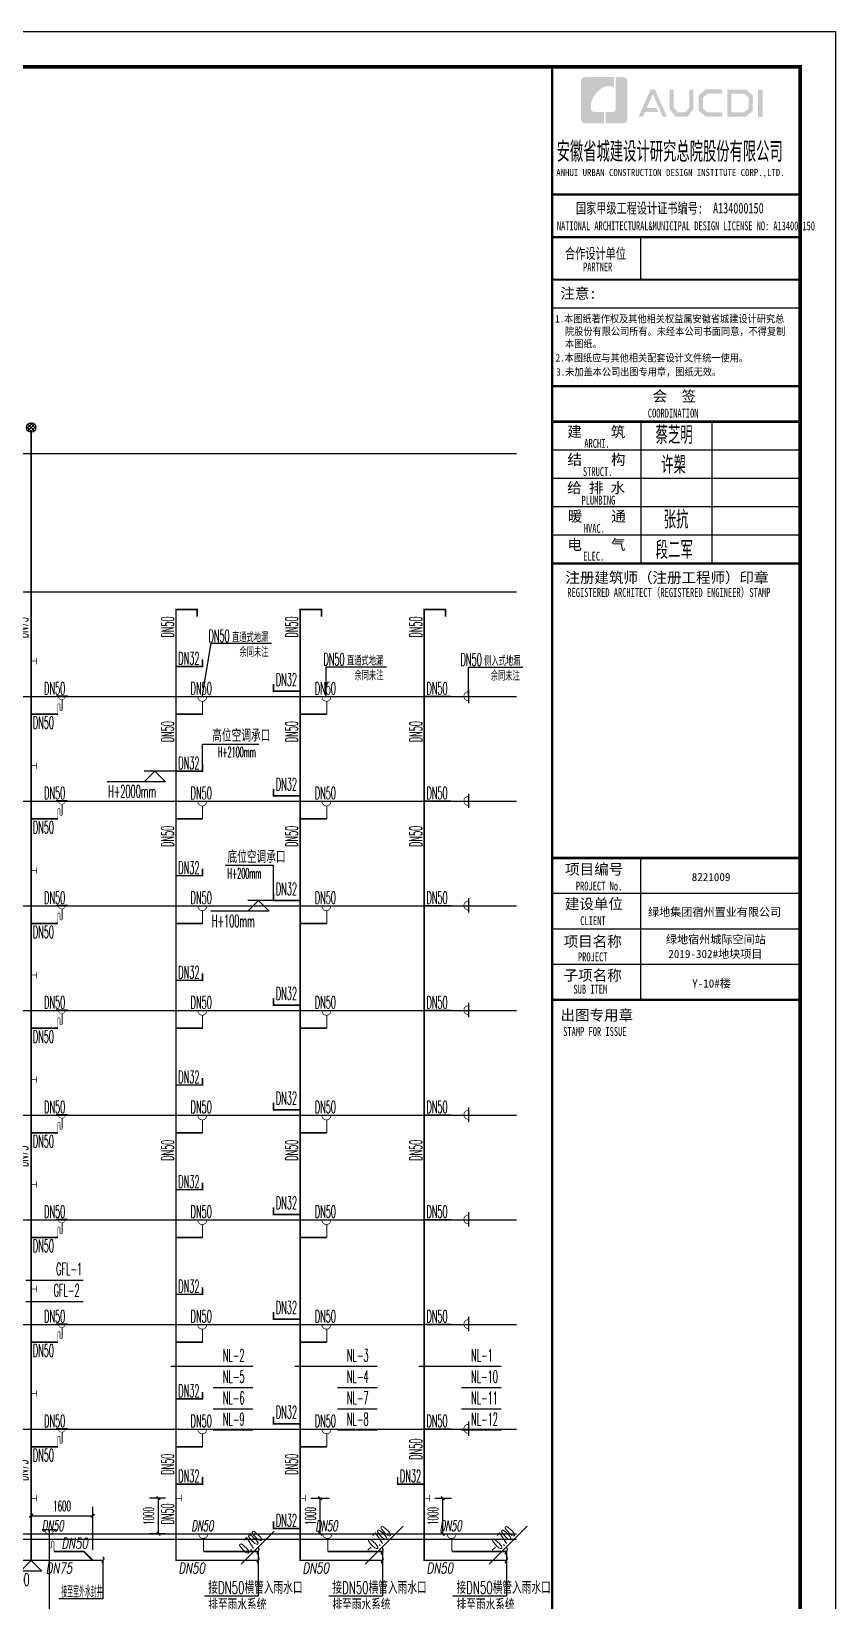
# Model space of a CAD drawing. Extents: x 27938 to 650306, y -92720 to 1524912.
# Drawn here: x 467270 to 489948, y 375252 to 419487 of the extents above; entities that cross this region are included whole.
import ezdxf
from ezdxf.enums import TextEntityAlignment as Align

# ---------------------------------------------------------------- set-up
doc = ezdxf.new("R2010")
doc.units = 0
doc.header["$LTSCALE"] = 1000
doc.header["$MEASUREMENT"] = 0
for name, color, linetype in [('-TEXT', 3, 'Continuous'), ('DIM_凝结', 3, 'Continuous'), ('DIM_消防', 3, 'Continuous'), ('DIM_管井排水', 3, 'Continuous'), ('DIM_阳台', 132, 'Continuous'), ('EQUIP_凝结', 7, 'Continuous'), ('EQUIP_污水', 7, 'Continuous'), ('EQUIP_管井排水', 7, 'Continuous'), ('PIPE-凝结', 150, 'N'), ('PIPE-管井排水', 210, 'GF'), ('TEXT_污水', 7, 'Continuous'), ('TWT', 7, 'Continuous'), ('TWT_DIM', 3, 'Continuous'), ('TWT_ELEV', 3, 'Continuous'), ('TWT_LEAD', 3, 'Continuous'), ('ZC', 6, 'Continuous'), ('图框', 140, 'Continuous'), ('图签文字', 147, 'Continuous')]:
    doc.layers.add(name, color=color, linetype=linetype)
doc.layers.add('yichutu', color=7, linetype='Continuous', true_color=0xffffff, plot=False)
doc.layers.add('图签', color=147, linetype='Continuous', lineweight=18)
doc.styles.add('_TCH_DIM', font='SIMPLEX.shx', dxfattribs={"width": 0.6, "oblique": 10, "bigfont": 'hztxt.shx'})
doc.styles.add('_TCH_DIM_T3', font='SIMPLEX.shx', dxfattribs={"width": 0.494118, "bigfont": 'GBCBIG.shx'})
doc.styles.add('_TWT_DIM_ELE', font='SIMPLEX.shx', dxfattribs={"width": 0.6, "height": 3, "bigfont": 'hztxt.shx'})
doc.styles.add('_TWT_SERIAL', font='simplex.shx', dxfattribs={"width": 0.6, "oblique": 10, "height": 3, "bigfont": 'aadri.shx'})
doc.styles.add('ASC', font='simplex.shx', dxfattribs={"width": 0.75, "bigfont": 'aadri.shx'})
doc.styles.add('DIM_FONT_T3', font='SIMPLEX', dxfattribs={"width": 0.705882, "bigfont": 'GBCBIG'})
doc.styles.add('HT', font='simhei.ttf')
doc.styles.add('HZ', font='txt', dxfattribs={"bigfont": 'hztxt'})
doc.styles.add('HZTXT2', font='simplex.shx', dxfattribs={"width": 0.8, "bigfont": 'aadri.shx'})
doc.styles.get("Standard").update_dxf_attribs({"font": 'gbenor.shx', "bigfont": 'gbcbig.shx'})
doc.styles.add('宋体', font='', dxfattribs={"height": 50})
doc.styles.add('建筑图签-1', font='simhei.ttf', dxfattribs={"width": 0.7})
doc.styles.add('建筑图签-2', font='TXT.shx', dxfattribs={"width": 0.5, "bigfont": 'HZTXT.shx'})
doc.styles.get('宋体').set_extended_font_data('SimSun')
doc.linetypes.add('GF', pattern='A,3,-0.2,["GF",Standard,S=0.25,R=0,X=-0.1,Y=-0.115],-0.35', length=3.55)
doc.linetypes.add('N', pattern='A,3,-0.2,["N",Standard,S=0.25,R=0,X=-0.1,Y=-0.115],-0.2', length=3.4)
doc.dimstyles.new('_TWT_ARCH&&100', dxfattribs={"dimtxt": 297.5, "dimasz": 100, "dimexe": 250, "dimexo": 300, "dimgap": 126.25, "dimtad": 1, "dimdec": 0, "dimzin": 0, "dimdsep": 46, "dimtxsty": '_TCH_DIM_T3', "dimblk": 'ARCHTICK', "dimcen": 0.09, "dimclrt": 7, "dimazin": 2, "dimtfac": 1, "dimtdec": 0, "dimtix": 1, "dimtmove": 2, "dimatfit": 3, "dimfxl": 1, "dimtolj": 1, "dimtzin": 0, "dimarcsym": 0})

# ---------------------------------------------------------------- blocks, each defined once
blk = doc.blocks.new('$ATTACHMENT$00000066')
blk.add_line((-212, 500), (188, 500))
at = {"const_width": 20}
blk.add_lwpolyline([(-134, 500, 1.067664), (116, 500)], format="xyb", dxfattribs=at)
at = {"const_width": 30}
blk.add_lwpolyline([(0, 367), (0, 0)], dxfattribs=at)
at = {"style": 'HZ', "width": 0.7, "flags": 1}
for tag in ['UNIT', 'WHAT', 'SPEC']:
    blk.add_attdef(tag, (0, 0), '', height=0.001, dxfattribs=at)
blk = doc.blocks.new('院标1')
h = blk.add_hatch(color=150)
h.dxf.hatch_style = 1
h.set_gradient(color1=(33, 113, 253), color2=(33, 113, 253), tint=1, name='INVCURVED')
edge = h.paths.add_edge_path()
edge.add_spline(control_points=[(116373, 648379), (116379, 648379), (116382, 648379), (116391, 648379), (116391, 648379), (116391, 648379), (116616, 648379), (116616, 648379), (116616, 648379), (116616, 648379), (116616, 648054), (116616, 648054), (116616, 648054), (116616, 648054), (116108, 648054), (116108, 648054), (116108, 648054), (116028, 648054), (115963, 648111), (115963, 648199), (115963, 648199), (115963, 648199), (115963, 649215), (115963, 649215), (115963, 649215), (115963, 649295), (116018, 649360), (116108, 649360), (116108, 649360), (116108, 649360), (116897, 649360), (116897, 649360), (116897, 649360), (116897, 649360), (116897, 649080), (116897, 649080), (116897, 649080), (116897, 649080), (116566, 649140), (116356, 648859), (116356, 648859), (116245, 648719), (116240, 648545), (116247, 648466), (116247, 648466), (116254, 648386), (116247, 648466), (116247, 648466), (116247, 648466), (116247, 648466), (116258, 648374), (116373, 648379)], knot_values=[0, 0, 0, 0, 0.071429, 0.071429, 0.071429, 0.107143, 0.142857, 0.142857, 0.142857, 0.178571, 0.214286, 0.214286, 0.214286, 0.25, 0.285714, 0.285714, 0.285714, 0.321429, 0.357143, 0.357143, 0.357143, 0.392857, 0.428571, 0.428571, 0.428571, 0.464286, 0.5, 0.5, 0.5, 0.535714, 0.571429, 0.571429, 0.571429, 0.607143, 0.642857, 0.642857, 0.642857, 0.678571, 0.714286, 0.714286, 0.714286, 0.75, 0.785714, 0.785714, 0.785714, 0.821429, 0.857143, 0.857143, 0.857143, 0.928571, 1, 1, 1, 1], degree=3, periodic=0)
h = blk.add_hatch(color=150)
h.dxf.hatch_style = 1
h.set_gradient(color1=(33, 113, 253), color2=(33, 113, 253), tint=1, name='INVCURVED')
edge = h.paths.add_edge_path()
edge.add_spline(control_points=[(117268, 649215), (117268, 649215), (117268, 648199), (117268, 648199), (117268, 648199), (117268, 648114), (117212, 648054), (117123, 648054), (117123, 648054), (117123, 648054), (116663, 648054), (116663, 648054), (116663, 648054), (116663, 648054), (116663, 648379), (116663, 648379), (116663, 648379), (116663, 648379), (116865, 648379), (116865, 648379), (116865, 648379), (116907, 648379), (116941, 648413), (116941, 648455), (116941, 648455), (116941, 648455), (116941, 649360), (116941, 649360), (116941, 649360), (116941, 649360), (117123, 649360), (117123, 649360), (117123, 649360), (117204, 649360), (117268, 649306), (117268, 649215)], knot_values=[0, 0, 0, 0, 0.1, 0.1, 0.1, 0.15, 0.2, 0.2, 0.2, 0.25, 0.3, 0.3, 0.3, 0.35, 0.4, 0.4, 0.4, 0.45, 0.5, 0.5, 0.5, 0.55, 0.6, 0.6, 0.6, 0.65, 0.7, 0.7, 0.7, 0.75, 0.8, 0.8, 0.8, 0.9, 1, 1, 1, 1], degree=3, periodic=0)
blk = doc.blocks.new('TK')
at = {"layer": '图框'}
h = blk.add_hatch(color=256, dxfattribs=at)
h.paths.add_polyline_path([(547288, 547072), (547414, 547072), (547414, 546302), (547288, 546302)])
h.paths.add_polyline_path([(546536, 546956), (546536, 546430), (546896, 546430), (547020, 546536), (547020, 546855), (546900, 546956)], flags=16)
h.paths.add_polyline_path([(546418, 547074), (546418, 546311), (546940, 546311), (547138, 546482), (547138, 546910), (546943, 547074)])
h.paths.add_polyline_path([(546275, 547077), (546275, 546962), (545868, 546962), (545735, 546851), (545735, 546531), (545868, 546429), (546277, 546429), (546277, 546307), (545813, 546307), (545611, 546481), (545611, 546910), (545809, 547077)])
h.paths.add_polyline_path([(544792, 547075), (544912, 547075), (544912, 546565), (545026, 546433), (545237, 546433), (545351, 546565), (545351, 547075), (545465, 547075), (545465, 546528), (545301, 546311), (544963, 546311), (544792, 546530)])
h.paths.add_polyline_path([(544260, 547074), (544377, 547074), (544719, 546310), (544603, 546310), (544322, 546944), (544147, 546556), (544418, 546556), (544479, 546440), (544098, 546440), (544039, 546308), (543916, 546308)])
for p, q in [((541480, 544114), (548480, 544114)), ((541480, 544114), (548480, 544114)), ((541480, 542914), (548480, 542914))]:
    blk.add_line(p, q, dxfattribs=at)
blk.add_lwpolyline([(465375, 548714), (549475, 548714), (549475, 489314), (465375, 489314)], close=True, dxfattribs=at)
blk.add_lwpolyline([(465375, 548714), (549475, 548714), (549475, 489314), (465375, 489314)], close=True, dxfattribs=at)
at = {"layer": '图框', "const_width": 100}
blk.add_lwpolyline([(548475, 490314), (548475, 547714), (467875, 547714), (467875, 490314)], close=True, dxfattribs=at)
at = {"layer": '图框'}
for points, const_width in [([(541480, 490314), (541480, 547714)], 70), ([(541480, 544114), (548480, 544114)], 60), ([(541480, 542914), (548480, 542914)], 60), ([(541480, 542914), (548480, 542914)], 60), ([(543980, 542914), (543980, 541714)], 35), ([(541480, 541714), (548480, 541714)], 60), ([(541480, 541714), (548480, 541714)], 60), ([(541480, 540913), (548480, 540913)], 35), ([(541488, 538714), (548488, 538714)], 60), ([(541488, 537714), (548488, 537714)], 70), ([(541488, 537714), (548488, 537714)], 70), ([(543988, 537714), (543988, 533714)], 35), ([(545988, 537714), (545988, 533714)], 35), ([(541488, 536914), (548488, 536914)], 35), ([(541488, 536114), (548488, 536114)], 35), ([(541488, 535314), (548488, 535314)], 35), ([(541488, 534514), (548488, 534514)], 35), ([(541488, 533714), (548488, 533714)], 70), ([(541480, 525414), (548480, 525414)], 70), ([(541480, 525414), (548480, 525414)], 70), ([(543980, 521414), (543980, 525414)], 35), ([(541480, 524414), (548480, 524414)], 35), ([(541480, 523414), (548480, 523414)], 35), ([(541480, 522414), (548480, 522414)], 35), ([(548480, 521414), (541480, 521414)], 70)]:
    blk.add_lwpolyline(points, dxfattribs=dict(at, const_width=const_width))
blk.add_blockref('院标1', (426331, -101935))
for s, height, style, width, p in [('ANHUI URBAN CONSTRUCTION DESIGN INSTITUTE CORP.,LTD.', 200, '建筑图签-1', 0.91, (541598, 544636)), ('NATIONAL ARCHITECTURAL&MUNICIPAL DESIGN LICENSE NO: A134000150', 250, '建筑图签-1', 0.6, (541617, 543108)), ('PARTNER', 250, '建筑图签-1', 0.6, (542355, 541947)), ('1.本图纸著作权及其他相关权益属安徽省城建设计研究总', 210, 'HT', 0.88, (541566, 540507)), ('院股份有限公司所有。未经本公司书面同意，不得复制', 210, 'HT', 0.88, (541845, 540153)), ('本图纸。', 210, 'HT', 0.88, (541845, 539803)), (' 2.本图纸应与其他相关配套设计文件统一使用。 ', 210, 'HT', 0.88, (541455, 539406)), ('3.未加盖本公司出图专用章，图纸无效。', 210, 'HT', 0.88, (541598, 539011)), ('COORDINATION', 250, '建筑图签-1', 0.7, (544180, 537827)), ('ARCHI.', 250, '建筑图签-1', 0.7, (542389, 536975)), ('STRUCT.', 250, '建筑图签-1', 0.7, (542350, 536179)), ('PLUMBING', 250, '建筑图签-1', 0.7, (542309, 535372)), ('HVAC.', 250, '建筑图签-1', 0.7, (542374, 534579)), ('ELEC.', 250, '建筑图签-1', 0.7, (542358, 533794)), ('REGISTERED ARCHITECT（REGISTERED ENGINEER）STAMP', 250, '建筑图签-1', 0.7, (541909, 532772)), ('PROJECT No.', 250, '建筑图签-1', 0.7, (542150, 524499, -1799)), ('CLIENT', 250, '建筑图签-1', 0.7, (542274, 523520)), ('PROJECT', 250, '建筑图签-1', 0.7, (542209, 522500)), ('SUB ITEM', 250, '建筑图签-1', 0.7, (542082, 521589)), ('STAMP FOR ISSUE', 250, '建筑图签-1', 0.7, (541793, 520395))]:
    blk.add_text(s, height=height, dxfattribs=dict(at, style=style, width=width)).set_placement(p)
at = {"layer": '图签', "color": 2, "style": '宋体'}
for s, height, p in [('8221009', 229.3, (545417, 524761)), ('绿地集团宿州置业有限公司', 229.34, (544185, 523776)), ('绿地宿州城际空间站', 229.3, (544690, 523001)), ('2019-302#地块项目', 229.34, (544757, 522592))]:
    blk.add_text(s, height=height, dxfattribs=at).set_placement(p)
at = {"layer": '图签文字', "color": 7, "style": '建筑图签-1'}
for s, height, width, p in [('安徽省城建设计研究总院股份有限公司', 500, 0.55, (541608, 545091)), ('国家甲级工程设计证书编号:  A134000150', 300, 0.7, (542152, 543581)), ('合作设计单位', 300, 0.7, (541845, 542304))]:
    blk.add_text(s, height=height, dxfattribs=dict(at, width=width)).set_placement(p)
for s, p in [('注意:', (541711, 541177)), ('会  签', (544315, 538281)), ('建    筑', (541910, 537280)), ('结    构', (541914, 536493)), ('给 排 水', (541905, 535699)), ('暖    通', (541923, 534896)), ('电    气', (541913, 534096)), ('注册建筑师（注册工程师）印章', (541855, 533167)), ('项目编号', (541848, 524946)), ('建设单位', (541840, 523969)), ('项目名称', (541807, 522911)), ('子项名称', (541807, 521954)), ('出图专用章', (541716, 520832))]:
    blk.add_text(s, height=300, dxfattribs=at).set_placement(p)
at = {"layer": '图签文字', "color": 1, "style": '建筑图签-2', "width": 0.7}
for s, p in [('蔡芝明', (544395, 537085)), ('许槊', (544555, 536242)), ('张抗', (544626, 534701)), ('段二军', (544401, 533845))]:
    blk.add_text(s, height=500, dxfattribs=at).set_placement(p)
blk = doc.blocks.new('yct-841-594-84100-59399.9999999999-100-1000.0')
at = {"layer": 'yichutu', "color": 7, "true_color": 0xffffff}
blk.add_lwpolyline([(0, 0), (0, 59400), (84100, 59400), (84100, 0)], close=True, dxfattribs=at)
blk = doc.blocks.new('_ArchTick')
at = {"color": 0, "linetype": 'ByBlock', "const_width": 0.4}
blk.add_lwpolyline([(-0.5, -0.5), (0.5, 0.5)], dxfattribs=at)
blk = doc.blocks.new('*D186')
at = {"layer": 'Defpoints', "color": 0}
for p in [(478348, 378137), (478869, 378137), (478348, 377137)]:
    blk.add_point(p, dxfattribs=at)
at = {"layer": 'TWT_DIM', "color": 0, "lineweight": -2}
for p, q in [((478648, 378137), (479119, 378137)), ((478869, 377137), (478869, 378137)), ((478648, 377137), (479119, 377137))]:
    blk.add_line(p, q, dxfattribs=at)
at = {"layer": 'TWT_DIM', "color": 0, "lineweight": -2, "xscale": 100, "yscale": 100, "zscale": 100}
for p, rotation in [((478869, 378137), 90), ((478869, 377137), 270)]:
    blk.add_blockref('_ArchTick', p, dxfattribs=dict(at, rotation=rotation))
at = {"layer": 'TWT_DIM', "color": 7, "insert": (478594, 377637), "char_height": 297.5, "attachment_point": 5, "rotation": 90, "style": '_TCH_DIM_T3'}
blk.add_mtext('\\A1;1000', dxfattribs=at)
blk = doc.blocks.new('*D187')
at = {"layer": 'Defpoints', "color": 0}
for p in [(474848, 378137), (475413, 378137), (474848, 377137)]:
    blk.add_point(p, dxfattribs=at)
at = {"layer": 'TWT_DIM', "color": 0, "lineweight": -2}
for p, q in [((475148, 378137), (475663, 378137)), ((475413, 377137), (475413, 378137)), ((475148, 377137), (475663, 377137))]:
    blk.add_line(p, q, dxfattribs=at)
at = {"layer": 'TWT_DIM', "color": 0, "lineweight": -2, "xscale": 100, "yscale": 100, "zscale": 100}
for p, rotation in [((475413, 378137), 90), ((475413, 377137), 270)]:
    blk.add_blockref('_ArchTick', p, dxfattribs=dict(at, rotation=rotation))
at = {"layer": 'TWT_DIM', "color": 7, "insert": (475138, 377637), "char_height": 297.5, "attachment_point": 5, "rotation": 90, "style": '_TCH_DIM_T3'}
blk.add_mtext('\\A1;1000', dxfattribs=at)
blk = doc.blocks.new('*D188')
at = {"layer": 'Defpoints', "color": 0}
for p in [(470852, 378137), (471348, 378137), (471348, 377137)]:
    blk.add_point(p, dxfattribs=at)
at = {"layer": 'TWT_DIM', "color": 0, "lineweight": -2}
for p, q in [((471048, 378137), (470602, 378137)), ((470852, 377137), (470852, 378137)), ((471048, 377137), (470602, 377137))]:
    blk.add_line(p, q, dxfattribs=at)
at = {"layer": 'TWT_DIM', "color": 0, "lineweight": -2, "xscale": 100, "yscale": 100, "zscale": 100}
for p, rotation in [((470852, 378137), 90), ((470852, 377137), 270)]:
    blk.add_blockref('_ArchTick', p, dxfattribs=dict(at, rotation=rotation))
at = {"layer": 'TWT_DIM', "color": 7, "insert": (470577, 377637), "char_height": 297.5, "attachment_point": 5, "rotation": 90, "style": '_TCH_DIM_T3'}
blk.add_mtext('\\A1;1000', dxfattribs=at)
blk = doc.blocks.new('$ATTACHMENT$00000073')
at = {"const_width": 20}
for points in [[(0, 0), (150, 0)], [(150, 90), (150, -90)]]:
    blk.add_lwpolyline(points, dxfattribs=at)
blk = doc.blocks.new('$TwtSys$00000132')
at = {"elevation": 0}
blk.add_lwpolyline([(7, -101, -0.575183), (0, 0, 0.604745), (-11, 101, 16.924828)], format="xyb", dxfattribs=at)
blk = doc.blocks.new('*D1320')
at = {"layer": 'Defpoints', "color": 0}
for p in [(-593.27952, 31050), (0, 31050), (0, 30450)]:
    blk.add_point(p, dxfattribs=at)
at = {"layer": 'TWT_DIM', "color": 0, "lineweight": -2}
for p, q in [((-300, 31050), (-843.27952, 31050)), ((-593.27952, 31050), (-593.27952, 31150)), ((-593.27952, 30450), (-593.27952, 31050)), ((-300, 30450), (-843.27952, 30450)), ((-593.27952, 30450), (-593.27952, 30350))]:
    blk.add_line(p, q, dxfattribs=at)
at = {"layer": 'TWT_DIM', "color": 0, "lineweight": -2, "xscale": 100, "yscale": 100, "zscale": 100}
for p, rotation in [((-593.27952, 31050), 270), ((-593.27952, 30450), 90)]:
    blk.add_blockref('_ArchTick', p, dxfattribs=dict(at, rotation=rotation))
at = {"layer": 'TWT_DIM', "color": 7, "insert": (-868.27952, 30750), "char_height": 297.5, "attachment_point": 5, "rotation": 90, "style": '_TCH_DIM_T3'}
blk.add_mtext('\\A1;600', dxfattribs=at)
blk = doc.blocks.new('$Attachment$00000070')
for p, q in [((28, 3), (-130, 161)), ((-129, 101), (32, 263)), ((-94, 39), (94, 228)), ((94, 39), (-94, 228)), ((129, 101), (-32, 263)), ((-28, 3), (130, 161))]:
    blk.add_line(p, q)
blk.add_circle((0, 133), 133)
blk = doc.blocks.new('$ATTACHMENT$00000120')
blk.add_blockref('$Attachment$00000070', (0, -133))
blk = doc.blocks.new('*D1321')
at = {"layer": 'Defpoints', "color": 0}
for p in [(1735, 509), (0, -750), (1735, -750)]:
    blk.add_point(p, dxfattribs=at)
at = {"layer": 'DIM_管井排水', "color": 0, "lineweight": -2}
for p, q in [((0, -450), (0, 759)), ((0, 509), (1735, 509)), ((1735, -450), (1735, 759))]:
    blk.add_line(p, q, dxfattribs=at)
at = {"layer": 'DIM_管井排水', "color": 0, "lineweight": -2, "xscale": 100, "yscale": 100, "zscale": 100, "rotation": 180}
blk.add_blockref('_ArchTick', (0, 509), dxfattribs=at)
at = {"layer": 'DIM_管井排水', "color": 0, "lineweight": -2, "xscale": 100, "yscale": 100, "zscale": 100}
blk.add_blockref('_ArchTick', (1735, 509), dxfattribs=at)
at = {"layer": 'DIM_管井排水', "color": 7, "insert": (868, 784), "char_height": 297.5, "attachment_point": 5, "style": '_TCH_DIM_T3'}
blk.add_mtext('\\A1;1600', dxfattribs=at)
blk = doc.blocks.new('*D1322')
at = {"layer": 'Defpoints', "color": 0}
for p in [(-495, 1000), (0, 1000), (0, 0)]:
    blk.add_point(p, dxfattribs=at)
at = {"layer": 'TWT_DIM', "color": 0, "lineweight": -2}
for p, q in [((-300, 1000), (-745, 1000)), ((-495, 0), (-495, 1000)), ((-300, 0), (-745, 0))]:
    blk.add_line(p, q, dxfattribs=at)
at = {"layer": 'TWT_DIM', "color": 0, "lineweight": -2, "xscale": 100, "yscale": 100, "zscale": 100}
for p, rotation in [((-495, 1000), 90), ((-495, 0), 270)]:
    blk.add_blockref('_ArchTick', p, dxfattribs=dict(at, rotation=rotation))
at = {"layer": 'TWT_DIM', "color": 7, "insert": (-770, 500), "char_height": 297.5, "attachment_point": 5, "rotation": 90, "style": '_TCH_DIM_T3'}
blk.add_mtext('\\A1;1000', dxfattribs=at)
blk = doc.blocks.new('$ATTACHMENT$00000055')
at = {"const_width": 30}
blk.add_lwpolyline([(0, 0), (0, 456, 0.75), (-100, 456), (-100, 202, -0.75), (-200, 202), (-200, 540)], format="xyb", dxfattribs=at)
blk = doc.blocks.new('A$C6BF12131')
at = {"layer": 'PIPE-管井排水'}
for points in [[(0, -750), (0, -772.5), (-22.5, -772.5)], [(0, -750), (-22.5, -750), (-22.5, -772.5)], [(0, -750), (-22.5, -750), (-22.5, -772.5)], [(0, -750), (0, -772.5), (-22.5, -772.5)], [(1485.5, -500), (1485.5, -477.5), (1494.8, -477.5)], [(1485.5, -500), (1501.4, -484.1), (1494.8, -477.5)]]:
    blk.add_hatch(color=256, dxfattribs=at).paths.add_polyline_path(points)
at = {"layer": 'DIM_管井排水'}
for p, q in [((-150, 7148), (1468.4, 7148)), ((-150, 6548), (1468.4, 6548))]:
    blk.add_line(p, q, dxfattribs=at)
at = {"layer": 'DIM_阳台'}
for p, q in [((2020.9, -750), (2020.9, -1834.8)), ((2020.9, -1834.8), (777.4, -1834.8))]:
    blk.add_line(p, q, dxfattribs=at)
at = {"layer": 'PIPE-管井排水', "const_width": 45}
for points in [[(0, 24600), (0, 31050)], [(0, 23100), (0, 24600)], [(0, 21650), (0, 23100)], [(0, 23100), (750, 23100)], [(0, 20150), (0, 21650)], [(0, 20150), (750, 20150)], [(0, 18700), (0, 20150)], [(0, 17200), (0, 18700)], [(0, 17200), (750, 17200)], [(0, 15750), (0, 17200)], [(0, 14250), (0, 15750)], [(0, 14250), (750, 14250)], [(0, 12800), (0, 14250)], [(0, 11300), (0, 12800)], [(0, 11300), (750, 11300)], [(0, 9850), (0, 11300)], [(0, 8350), (0, 9850)], [(0, 8350), (750, 8350)], [(0, 6900), (0, 8350)], [(0, 5400), (0, 6900)], [(0, 5400), (750, 5400)], [(0, 3950), (0, 5400)], [(0, 2450), (0, 3950)], [(0, 2450), (750, 2450)], [(0, 1000), (0, 2450)], [(0, -750), (0, 1000)], [(0, -750), (1735.5, -750)], [(637.6, -500), (1485.5, -500)], [(1735.5, -750), (2021.2, -750)]]:
    blk.add_lwpolyline(points, dxfattribs=at)
at = {"layer": 'PIPE-管井排水', "ltscale": 0.5, "const_width": 45}
blk.add_lwpolyline([(1485.5, -500), (1735.5, -750)], dxfattribs=at)
at = {"layer": 'TWT_ELEV'}
for p, q in [((1.5, -750), (-298.5, -1050)), ((1.5, -750), (-298.5, -750)), ((1.5, -750), (301.5, -1050)), ((301.5, -1050), (-1199.8, -1050))]:
    blk.add_line(p, q, dxfattribs=at)
at = {"layer": 'TWT_LEAD'}
for p, q in [((508.5, 112.8), (508.5, -2610.9)), ((508.5, -2610.9), (2281.8, -2610.9))]:
    blk.add_line(p, q, dxfattribs=at)
at = {"layer": 'EQUIP_污水'}
for name, p in [('$ATTACHMENT$00000120', (0, 31183.3)), ('$ATTACHMENT$00000073', (0, 24600)), ('$ATTACHMENT$00000073', (0, 21650)), ('$ATTACHMENT$00000073', (0, 18700)), ('$ATTACHMENT$00000073', (0, 15750)), ('$ATTACHMENT$00000073', (0, 12800)), ('$ATTACHMENT$00000073', (0, 9850)), ('$ATTACHMENT$00000073', (0, 6900)), ('$ATTACHMENT$00000073', (0, 3950)), ('$ATTACHMENT$00000073', (0, 1000)), ('$ATTACHMENT$00000066', (517.6, -379))]:
    blk.add_blockref(name, p, dxfattribs=at)
for name, p, xscale, yscale, zscale in [('$ATTACHMENT$00000066', (870, 23221), 0.8, 0.8, 0.8), ('$ATTACHMENT$00000066', (870, 20271), 0.8, 0.8, 0.8), ('$ATTACHMENT$00000066', (870, 17321), 0.8, 0.8, 0.8), ('$ATTACHMENT$00000066', (870, 14371), 0.8, 0.8, 0.8), ('$ATTACHMENT$00000066', (870, 11421), 0.8, 0.8, 0.8), ('$ATTACHMENT$00000066', (870, 8471), 0.8, 0.8, 0.8), ('$ATTACHMENT$00000066', (870, 5521), 0.8, 0.8, 0.8), ('$ATTACHMENT$00000066', (870, 2571), 0.8, 0.8, 0.8), ('$ATTACHMENT$00000055', (637.6, -500), 0.6, 0.6, 0.6)]:
    blk.add_blockref(name, p, dxfattribs=dict(at, xscale=xscale, yscale=yscale, zscale=zscale))
at = {"layer": 'EQUIP_污水', "xscale": 0.6, "yscale": -0.6, "zscale": 0.6, "rotation": 180}
for p in [(750, 23100), (750, 20150), (750, 17200), (750, 14250), (750, 11300), (750, 8350), (750, 5400), (750, 2450)]:
    blk.add_blockref('$ATTACHMENT$00000055', p, dxfattribs=at)
at = {"layer": 'EQUIP_管井排水', "rotation": 180}
blk.add_blockref('$TwtSys$00000132', (2021.2, -750), dxfattribs=at)
at = {"layer": '-TEXT', "color": 7, "style": 'ASC', "oblique": 9, "width": 0.58}
blk.add_text('DN50', height=300, dxfattribs=at).set_placement((605, 225.5), align=Align.MIDDLE)
at = {"style": 'HZ', "text_generation_flag": 4, "width": 0.7, "flags": 1}
for tag in ['UNIT', 'SPEC', 'WHAT']:
    blk.add_attdef(tag, (870, 2571), '', height=0.001, rotation=180, dxfattribs=at)
at = {"layer": 'DIM_管井排水', "color": 7, "style": '_TWT_SERIAL', "width": 0.48}
for p in [(-89.2, 25243.7), (-89.2, 10343.7), (-89.2, 1493.7)]:
    blk.add_text('DN75', height=350, rotation=90, dxfattribs=at).set_placement(p)
for s, p in [('DN50', (360.9, 23653.5)), ('DN50', (43.1, 22690.5)), ('DN50', (360.9, 20703.5)), ('DN50', (43.1, 19740.5)), ('DN50', (360.9, 17753.5)), ('DN50', (43.1, 16790.5)), ('DN50', (360.9, 14803.5)), ('DN50', (43.1, 13840.5)), ('DN50', (360.9, 11853.5)), ('DN50', (43.1, 10890.5)), ('DN50', (360.9, 8903.5)), ('DN50', (43.1, 7940.5)), ('GFL-1', (702.4, 7288)), ('GFL-2', (630.4, 6688)), ('DN50', (360.9, 5953.5)), ('DN50', (43.1, 4990.5)), ('DN50', (360.9, 3003.5)), ('DN50', (43.1, 2040.5))]:
    blk.add_text(s, height=350, dxfattribs=at).set_placement(p)
at = {"layer": 'DIM_阳台', "color": 7, "style": '_TCH_DIM_T3', "width": 0.494118}
blk.add_text('接至室外水封井', height=337.59, dxfattribs=at).set_placement((847.4, -1799.8))
at = {"layer": 'TEXT_污水', "color": 7, "style": 'HZTXT2', "oblique": 9, "width": 0.7}
for s, p in [('DN50', (851, -416.7)), ('DN75', (409.6, -1115.5))]:
    blk.add_text(s, height=300, dxfattribs=at).set_placement(p)
at = {"layer": 'TWT_ELEV', "color": 7, "style": '_TWT_DIM_ELE', "width": 0.56}
blk.add_text('-0.700', height=350, dxfattribs=at).set_placement((-1022.1, -1470))
at = {"layer": 'TWT_LEAD', "color": 7, "style": 'DIM_FONT_T3', "width": 0.705882}
blk.add_text('密闭型地漏，余层同', height=337.59, dxfattribs=at).set_placement((668.2, -2575.9))
at = {"layer": 'DIM_管井排水'}
dim = blk.add_aligned_dim(p1=(0, -750), p2=(1735.5, -750), distance=1258.8, text='1600', dimstyle='_TWT_ARCH&&100', dxfattribs=at)
dim.commit()
dim.dimension.update_dxf_attribs({"geometry": '*D1321', "text_midpoint": (867.7, 783.8)})
at = {"layer": 'TWT_DIM'}
for p1, p2, distance, picture, middle in [((0, 30450), (0, 31050), 593.3, '*D1320', (-868.3, 30750)), ((0, 0), (0, 1000), 495.2, '*D1322', (-770.2, 500))]:
    dim = blk.add_aligned_dim(p1=p1, p2=p2, distance=distance, dimstyle='_TWT_ARCH&&100', dxfattribs=at)
    dim.commit()
    dim.dimension.update_dxf_attribs({"geometry": picture, "text_midpoint": middle})

msp = doc.modelspace()

# ---------------------------------------------------------------- hatches: boundary and pattern name
at = {"layer": 'PIPE-凝结'}
for points in [[(471347.5, 403186.7), (471347.5, 403209.2), (471325, 403209.2)], [(471347.5, 403186.7), (471325, 403186.7), (471325, 403209.2)], [(471347.5, 403186.7), (471325, 403186.7), (471325, 403209.2)], [(471347.5, 403186.7), (471347.5, 403209.2), (471325, 403209.2)], [(471947.5, 403186.7), (471947.5, 403209.2), (471970, 403209.2)], [(471947.5, 403186.7), (471970, 403186.7), (471970, 403209.2)], [(471947.5, 403186.7), (471970, 403186.7), (471970, 403209.2)], [(471947.5, 403186.7), (471947.5, 403209.2), (471970, 403209.2)], [(474847.5, 403186.7), (474847.5, 403209.2), (474825, 403209.2)], [(474847.5, 403186.7), (474825, 403186.7), (474825, 403209.2)], [(474847.5, 403186.7), (474825, 403186.7), (474825, 403209.2)], [(474847.5, 403186.7), (474847.5, 403209.2), (474825, 403209.2)], [(475447.5, 403186.7), (475447.5, 403209.2), (475470, 403209.2)], [(475447.5, 403186.7), (475470, 403186.7), (475470, 403209.2)], [(475447.5, 403186.7), (475470, 403186.7), (475470, 403209.2)], [(475447.5, 403186.7), (475447.5, 403209.2), (475470, 403209.2)], [(478347.5, 403186.7), (478347.5, 403209.2), (478325, 403209.2)], [(478347.5, 403186.7), (478325, 403186.7), (478325, 403209.2)], [(478347.5, 403186.7), (478325, 403186.7), (478325, 403209.2)], [(478347.5, 403186.7), (478347.5, 403209.2), (478325, 403209.2)], [(478947.5, 403186.7), (478947.5, 403209.2), (478970, 403209.2)], [(478947.5, 403186.7), (478970, 403186.7), (478970, 403209.2)], [(478947.5, 403186.7), (478970, 403186.7), (478970, 403209.2)], [(478947.5, 403186.7), (478947.5, 403209.2), (478970, 403209.2)], [(472097.5, 401586.7), (472097.5, 401564.2), (472120, 401564.2)], [(472097.5, 401586.7), (472120, 401586.7), (472120, 401564.2)], [(472097.5, 401586.7), (472097.5, 401564.2), (472120, 401564.2)], [(472097.5, 401586.7), (472120, 401586.7), (472120, 401564.2)], [(474097.5, 400886.7), (474097.5, 400864.2), (474075, 400864.2)], [(474097.5, 400886.7), (474075, 400886.7), (474075, 400864.2)], [(474097.5, 400886.7), (474097.5, 400864.2), (474075, 400864.2)], [(474097.5, 400886.7), (474075, 400886.7), (474075, 400864.2)], [(472097.5, 398636.7), (472097.5, 398614.2), (472120, 398614.2)], [(472097.5, 398636.7), (472120, 398636.7), (472120, 398614.2)], [(472097.5, 398636.7), (472097.5, 398614.2), (472120, 398614.2)], [(472097.5, 398636.7), (472120, 398636.7), (472120, 398614.2)], [(474097.5, 397936.7), (474097.5, 397914.2), (474075, 397914.2)], [(474097.5, 397936.7), (474075, 397936.7), (474075, 397914.2)], [(474097.5, 397936.7), (474097.5, 397914.2), (474075, 397914.2)], [(474097.5, 397936.7), (474075, 397936.7), (474075, 397914.2)], [(472097.5, 395686.7), (472097.5, 395664.2), (472120, 395664.2)], [(472097.5, 395686.7), (472120, 395686.7), (472120, 395664.2)], [(472097.5, 395686.7), (472097.5, 395664.2), (472120, 395664.2)], [(472097.5, 395686.7), (472120, 395686.7), (472120, 395664.2)], [(474097.5, 394986.7), (474097.5, 394964.2), (474075, 394964.2)], [(474097.5, 394986.7), (474075, 394986.7), (474075, 394964.2)], [(474097.5, 394986.7), (474097.5, 394964.2), (474075, 394964.2)], [(474097.5, 394986.7), (474075, 394986.7), (474075, 394964.2)], [(472097.5, 392736.7), (472097.5, 392714.2), (472120, 392714.2)], [(472097.5, 392736.7), (472120, 392736.7), (472120, 392714.2)], [(472097.5, 392736.7), (472097.5, 392714.2), (472120, 392714.2)], [(472097.5, 392736.7), (472120, 392736.7), (472120, 392714.2)], [(474097.5, 392036.7), (474097.5, 392014.2), (474075, 392014.2)], [(474097.5, 392036.7), (474075, 392036.7), (474075, 392014.2)], [(474097.5, 392036.7), (474097.5, 392014.2), (474075, 392014.2)], [(474097.5, 392036.7), (474075, 392036.7), (474075, 392014.2)], [(472097.5, 389786.7), (472097.5, 389764.2), (472120, 389764.2)], [(472097.5, 389786.7), (472120, 389786.7), (472120, 389764.2)], [(472097.5, 389786.7), (472097.5, 389764.2), (472120, 389764.2)], [(472097.5, 389786.7), (472120, 389786.7), (472120, 389764.2)], [(474097.5, 389086.7), (474097.5, 389064.2), (474075, 389064.2)], [(474097.5, 389086.7), (474075, 389086.7), (474075, 389064.2)], [(474097.5, 389086.7), (474097.5, 389064.2), (474075, 389064.2)], [(474097.5, 389086.7), (474075, 389086.7), (474075, 389064.2)], [(472097.5, 386836.7), (472097.5, 386814.2), (472120, 386814.2)], [(472097.5, 386836.7), (472120, 386836.7), (472120, 386814.2)], [(472097.5, 386836.7), (472097.5, 386814.2), (472120, 386814.2)], [(472097.5, 386836.7), (472120, 386836.7), (472120, 386814.2)], [(474097.5, 386136.7), (474097.5, 386114.2), (474075, 386114.2)], [(474097.5, 386136.7), (474075, 386136.7), (474075, 386114.2)], [(474097.5, 386136.7), (474097.5, 386114.2), (474075, 386114.2)], [(474097.5, 386136.7), (474075, 386136.7), (474075, 386114.2)], [(472097.5, 383886.7), (472097.5, 383864.2), (472120, 383864.2)], [(472097.5, 383886.7), (472120, 383886.7), (472120, 383864.2)], [(472097.5, 383886.7), (472097.5, 383864.2), (472120, 383864.2)], [(472097.5, 383886.7), (472120, 383886.7), (472120, 383864.2)], [(474097.5, 383186.7), (474097.5, 383164.2), (474075, 383164.2)], [(474097.5, 383186.7), (474075, 383186.7), (474075, 383164.2)], [(474097.5, 383186.7), (474097.5, 383164.2), (474075, 383164.2)], [(474097.5, 383186.7), (474075, 383186.7), (474075, 383164.2)], [(472097.5, 380936.7), (472097.5, 380914.2), (472120, 380914.2)], [(472097.5, 380936.7), (472120, 380936.7), (472120, 380914.2)], [(472097.5, 380936.7), (472097.5, 380914.2), (472120, 380914.2)], [(472097.5, 380936.7), (472120, 380936.7), (472120, 380914.2)], [(474097.5, 380236.7), (474097.5, 380214.2), (474075, 380214.2)], [(474097.5, 380236.7), (474075, 380236.7), (474075, 380214.2)], [(474097.5, 380236.7), (474097.5, 380214.2), (474075, 380214.2)], [(474097.5, 380236.7), (474075, 380236.7), (474075, 380214.2)], [(472097.5, 378536.7), (472097.5, 378514.2), (472120, 378514.2)], [(472097.5, 378536.7), (472120, 378536.7), (472120, 378514.2)], [(472097.5, 378536.7), (472097.5, 378514.2), (472120, 378514.2)], [(472097.5, 378536.7), (472120, 378536.7), (472120, 378514.2)], [(477597.5, 378536.7), (477597.5, 378514.2), (477575, 378514.2)], [(477597.5, 378536.7), (477575, 378536.7), (477575, 378514.2)], [(477597.5, 378536.7), (477597.5, 378514.2), (477575, 378514.2)], [(477597.5, 378536.7), (477575, 378536.7), (477575, 378514.2)], [(474097.5, 377286.7), (474097.5, 377264.2), (474075, 377264.2)], [(474097.5, 377286.7), (474075, 377286.7), (474075, 377264.2)], [(474097.5, 377286.7), (474075, 377286.7), (474075, 377264.2)], [(474097.5, 377286.7), (474097.5, 377264.2), (474075, 377264.2)], [(471347.5, 376386.7), (471347.5, 376364.2), (471325, 376364.2)], [(471347.5, 376386.7), (471325, 376386.7), (471325, 376364.2)], [(471347.5, 376386.7), (471325, 376386.7), (471325, 376364.2)], [(471347.5, 376386.7), (471347.5, 376364.2), (471325, 376364.2)], [(474847.5, 376386.7), (474847.5, 376364.2), (474825, 376364.2)], [(474847.5, 376386.7), (474825, 376386.7), (474825, 376364.2)], [(474847.5, 376386.7), (474847.5, 376364.2), (474825, 376364.2)], [(474847.5, 376386.7), (474825, 376386.7), (474825, 376364.2)], [(478347.5, 376386.7), (478347.5, 376364.2), (478325, 376364.2)], [(478347.5, 376386.7), (478325, 376386.7), (478325, 376364.2)], [(478347.5, 376386.7), (478325, 376386.7), (478325, 376364.2)], [(478347.5, 376386.7), (478347.5, 376364.2), (478325, 376364.2)]]:
    msp.add_hatch(color=256, dxfattribs=at).paths.add_polyline_path(points)

# ---------------------------------------------------------------- linework, layer by layer
at = {"layer": 'DIM_凝结'}
for p, q in [((472097.5, 398836.7), (472097.5, 399393.8)), ((472097.5, 399393.8), (473680.6, 399393.8)), ((474097.5, 395971.9), (472729.7, 395971.9)), ((474097.5, 395186.7), (474097.5, 395971.9)), ((473516.7, 381852.6), (471197.5, 381852.6)), ((477016.7, 381852.6), (474697.5, 381852.6)), ((480516.7, 381852.6), (478197.5, 381852.6)), ((473516.7, 381252.6), (472397.5, 381252.6)), ((477016.7, 381252.6), (475897.5, 381252.6)), ((480516.7, 381252.6), (479397.5, 381252.6)), ((473516.7, 380652.6), (472397.5, 380652.6)), ((477016.7, 380652.6), (475897.5, 380652.6)), ((480516.7, 380652.6), (479397.5, 380652.6)), ((473516.7, 380052.6), (472397.5, 380052.6)), ((477016.7, 380052.6), (475897.5, 380052.6)), ((480516.7, 380052.6), (479397.5, 380052.6))]:
    msp.add_line(p, q, dxfattribs=at)
at = {"layer": 'DIM_消防'}
for p, q in [((477749.2, 377346.6), (476683.2, 376280.6)), ((481248.9, 377346.6), (480182.9, 376280.6)), ((474112.2, 377209.6), (473183.2, 376280.6))]:
    msp.add_line(p, q, dxfattribs=at)
at = {"layer": 'PIPE-凝结', "const_width": 45}
for points in [[(471347.5, 401586.7), (471347.5, 403186.7)], [(471347.5, 403186.7), (471947.5, 403186.7)], [(471947.5, 402986.7), (471947.5, 403186.7)], [(474847.5, 400886.7), (474847.5, 403186.7)], [(474847.5, 403186.7), (475447.5, 403186.7)], [(475447.5, 402986.7), (475447.5, 403186.7)], [(478347.5, 400736.7), (478347.5, 403186.7)], [(478347.5, 403186.7), (478947.5, 403186.7)], [(478947.5, 402986.7), (478947.5, 403186.7)], [(472097.5, 401586.7), (472097.5, 401786.7)], [(471347.5, 401586.7), (472097.5, 401586.7)], [(471347.5, 400236.7), (471347.5, 401586.7)], [(474097.5, 400886.7), (474097.5, 401086.7)], [(474097.5, 400886.7), (474847.5, 400886.7)], [(474847.5, 400236.7), (474847.5, 400886.7)], [(478347.5, 400736.7), (479097.5, 400736.7)], [(478347.5, 397786.7), (478347.5, 400736.7)], [(471347.5, 398636.7), (471347.5, 400236.7)], [(471347.5, 400236.7), (472097.5, 400236.7)], [(474847.5, 397936.7), (474847.5, 400236.7)], [(474847.5, 400236.7), (475597.5, 400236.7)], [(471347.5, 398636.7), (472097.5, 398636.7)], [(471347.5, 397286.7), (471347.5, 398636.7)], [(472097.5, 398636.7), (472097.5, 398836.7)], [(474097.5, 397936.7), (474097.5, 398136.7)], [(474097.5, 397936.7), (474847.5, 397936.7)], [(474847.5, 397286.7), (474847.5, 397936.7)], [(478347.5, 394836.7), (478347.5, 397786.7)], [(478347.5, 397786.7), (479097.5, 397786.7)], [(471347.5, 395686.7), (471347.5, 397286.7)], [(471347.5, 397286.7), (472097.5, 397286.7)], [(474847.5, 394986.7), (474847.5, 397286.7)], [(474847.5, 397286.7), (475597.5, 397286.7)], [(472097.5, 395686.7), (472097.5, 395886.7)], [(471347.5, 395686.7), (472097.5, 395686.7)], [(471347.5, 394336.7), (471347.5, 395686.7)], [(474097.5, 394986.7), (474097.5, 395186.7)], [(474097.5, 394986.7), (474847.5, 394986.7)], [(474847.5, 394336.7), (474847.5, 394986.7)], [(478347.5, 391886.7), (478347.5, 394836.7)], [(478347.5, 394836.7), (479097.5, 394836.7)], [(471347.5, 392736.7), (471347.5, 394336.7)], [(471347.5, 394336.7), (472097.5, 394336.7)], [(474847.5, 392036.7), (474847.5, 394336.7)], [(474847.5, 394336.7), (475597.5, 394336.7)], [(472097.5, 392736.7), (472097.5, 392936.7)], [(471347.5, 392736.7), (472097.5, 392736.7)], [(471347.5, 391386.7), (471347.5, 392736.7)], [(474097.5, 392036.7), (474097.5, 392236.7)], [(474097.5, 392036.7), (474847.5, 392036.7)], [(474847.5, 391386.7), (474847.5, 392036.7)], [(478347.5, 388936.7), (478347.5, 391886.7)], [(478347.5, 391886.7), (479097.5, 391886.7)], [(471347.5, 389786.7), (471347.5, 391386.7)], [(471347.5, 391386.7), (472097.5, 391386.7)], [(474847.5, 389086.7), (474847.5, 391386.7)], [(474847.5, 391386.7), (475597.5, 391386.7)], [(471347.5, 389786.7), (472097.5, 389786.7)], [(471347.5, 388436.7), (471347.5, 389786.7)], [(472097.5, 389786.7), (472097.5, 389986.7)], [(474097.5, 389086.7), (474097.5, 389286.7)], [(474097.5, 389086.7), (474847.5, 389086.7)], [(474847.5, 388436.7), (474847.5, 389086.7)], [(478347.5, 385986.7), (478347.5, 388936.7)], [(478347.5, 388936.7), (479097.5, 388936.7)], [(471347.5, 386836.7), (471347.5, 388436.7)], [(471347.5, 388436.7), (472097.5, 388436.7)], [(474847.5, 386136.7), (474847.5, 388436.7)], [(474847.5, 388436.7), (475597.5, 388436.7)], [(472097.5, 386836.7), (472097.5, 387036.7)], [(471347.5, 386836.7), (472097.5, 386836.7)], [(471347.5, 385486.7), (471347.5, 386836.7)], [(474097.5, 386136.7), (474097.5, 386336.7)], [(474097.5, 386136.7), (474847.5, 386136.7)], [(474847.5, 385486.7), (474847.5, 386136.7)], [(478347.5, 385986.7), (479097.5, 385986.7)], [(478347.5, 383036.7), (478347.5, 385986.7)], [(471347.5, 383886.7), (471347.5, 385486.7)], [(471347.5, 385486.7), (472097.5, 385486.7)], [(474847.5, 383186.7), (474847.5, 385486.7)], [(474847.5, 385486.7), (475597.5, 385486.7)], [(472097.5, 383886.7), (472097.5, 384086.7)], [(471347.5, 383886.7), (472097.5, 383886.7)], [(471347.5, 382536.7), (471347.5, 383886.7)], [(474097.5, 383186.7), (474097.5, 383386.7)], [(474097.5, 383186.7), (474847.5, 383186.7)], [(474847.5, 382536.7), (474847.5, 383186.7)], [(478347.5, 383036.7), (479097.5, 383036.7)], [(478347.5, 380086.7), (478347.5, 383036.7)], [(471347.5, 380936.7), (471347.5, 382536.7)], [(471347.5, 382536.7), (472097.5, 382536.7)], [(474847.5, 380236.7), (474847.5, 382536.7)], [(474847.5, 382536.7), (475597.5, 382536.7)], [(471347.5, 380936.7), (472097.5, 380936.7)], [(471347.5, 379586.7), (471347.5, 380936.7)], [(472097.5, 380936.7), (472097.5, 381136.7)], [(474097.5, 380236.7), (474097.5, 380436.7)], [(474097.5, 380236.7), (474847.5, 380236.7)], [(474847.5, 379586.7), (474847.5, 380236.7)], [(478347.5, 380086.7), (479097.5, 380086.7)], [(478347.5, 378536.7), (478347.5, 380086.7)], [(471347.5, 378536.7), (471347.5, 379586.7)], [(471347.5, 379586.7), (472097.5, 379586.7)], [(474847.5, 379586.7), (475597.5, 379586.7)], [(474847.5, 378136.7), (474847.5, 379586.7)], [(472097.5, 378536.7), (472097.5, 378736.7)], [(477597.5, 378536.7), (477597.5, 378736.7)], [(471347.5, 378536.7), (472097.5, 378536.7)], [(471347.5, 378136.7), (471347.5, 378536.7)], [(477597.5, 378536.7), (478347.5, 378536.7)], [(478347.5, 378136.7), (478347.5, 378536.7)], [(471347.5, 376386.7), (471347.5, 378136.7)], [(474847.5, 377286.7), (474847.5, 378136.7)], [(478347.5, 376386.7), (478347.5, 378136.7)], [(474097.5, 377286.7), (474097.5, 377486.7)], [(474097.5, 377286.7), (474847.5, 377286.7)], [(474847.5, 376386.7), (474847.5, 377286.7)], [(472125.7, 376636.7), (473668, 376636.7)], [(475625.7, 376636.7), (477168, 376636.7)], [(479125.7, 376636.7), (480668, 376636.7)], [(471347.5, 376386.7), (473668, 376386.7)], [(474847.5, 376386.7), (477168, 376386.7)], [(478347.5, 376386.7), (480668, 376386.7)]]:
    msp.add_lwpolyline(points, dxfattribs=at)
at = {"layer": 'TWT'}
for p, q in [((409347.5, 407586.7), (480947.5, 407586.7)), ((409347.5, 403686.7), (480947.5, 403686.7)), ((409347.5, 400736.7), (480947.5, 400736.7)), ((409347.5, 397786.7), (480947.5, 397786.7)), ((409347.5, 394836.7), (480947.5, 394836.7)), ((409347.5, 391886.7), (480947.5, 391886.7)), ((409347.5, 388936.7), (480947.5, 388936.7)), ((409347.5, 385986.7), (480947.5, 385986.7)), ((409347.5, 383036.7), (480947.5, 383036.7)), ((409347.5, 380086.7), (480947.5, 380086.7)), ((409347.5, 377136.7), (480947.5, 377136.7)), ((409347.5, 376986.7), (480947.5, 376986.7))]:
    msp.add_line(p, q, dxfattribs=at)
at = {"layer": 'TWT_ELEV'}
for p, q in [((470752.3, 398636.7), (470452.3, 398336.7)), ((471347.5, 398636.7), (470452.3, 398636.7)), ((470752.3, 398636.7), (471052.3, 398336.7)), ((471052.3, 398336.7), (469402.9, 398336.7)), ((473977.6, 394686.7), (472328.2, 394686.7)), ((473677.6, 394986.7), (473377.6, 394686.7)), ((474272.9, 394986.7), (473377.6, 394986.7)), ((473677.6, 394986.7), (473977.6, 394686.7))]:
    msp.add_line(p, q, dxfattribs=at)
at = {"layer": 'TWT_LEAD'}
for p, q in [((472088.4, 400728.5), (472343.7, 402236.8)), ((472343.7, 402236.8), (474041.7, 402236.8)), ((475585.6, 400736.7), (475585.6, 401577.9)), ((475585.6, 401577.9), (477283.6, 401577.9)), ((479597.5, 400748.7), (479597.5, 401569.3)), ((479597.5, 401569.3), (481128, 401569.3)), ((473668.3, 376636.7), (473668.3, 375373.1)), ((477168.3, 376636.7), (477168.3, 375373.1)), ((480668.3, 376636.7), (480668.3, 375373.1)), ((473668.3, 375373.1), (472152.7, 375373.1)), ((477168.3, 375373.1), (475652.7, 375373.1)), ((480668.3, 375373.1), (479152.7, 375373.1))]:
    msp.add_line(p, q, dxfattribs=at)

# ---------------------------------------------------------------- block references
msp.add_blockref('TK', (-59527.5, -129226.9))
at = {"layer": 'EQUIP_凝结'}
for p in [(473668, 376636.7), (473668, 376386.7), (477168, 376636.7), (477168, 376386.7), (480668, 376636.7), (480668, 376386.7)]:
    msp.add_blockref('$TwtSys$00000132', p, dxfattribs=at)
at = {"layer": 'EQUIP_污水', "rotation": 270}
for p in [(479097.5, 400736.7), (479097.5, 397786.7), (479097.5, 394836.7), (479097.5, 391886.7), (479097.5, 388936.7), (479097.5, 385986.7), (479097.5, 383036.7), (479097.5, 380086.7)]:
    msp.add_blockref('$ATTACHMENT$00000066', p, dxfattribs=at)
at = {"layer": 'EQUIP_污水'}
for name, p in [('$ATTACHMENT$00000066', (472097.5, 400236.7)), ('$ATTACHMENT$00000066', (475597.5, 400236.7)), ('$ATTACHMENT$00000066', (472097.5, 397286.7)), ('$ATTACHMENT$00000066', (475597.5, 397286.7)), ('$ATTACHMENT$00000066', (472097.5, 394336.7)), ('$ATTACHMENT$00000066', (475597.5, 394336.7)), ('$ATTACHMENT$00000066', (472097.5, 391386.7)), ('$ATTACHMENT$00000066', (475597.5, 391386.7)), ('$ATTACHMENT$00000066', (472097.5, 388436.7)), ('$ATTACHMENT$00000066', (475597.5, 388436.7)), ('$ATTACHMENT$00000066', (472097.5, 385486.7)), ('$ATTACHMENT$00000066', (475597.5, 385486.7)), ('$ATTACHMENT$00000066', (472097.5, 382536.7)), ('$ATTACHMENT$00000066', (475597.5, 382536.7)), ('$ATTACHMENT$00000066', (472097.5, 379586.7)), ('$ATTACHMENT$00000066', (475597.5, 379586.7)), ('$ATTACHMENT$00000073', (471347.5, 378136.7)), ('$ATTACHMENT$00000073', (474847.5, 378136.7)), ('$ATTACHMENT$00000073', (478347.5, 378136.7)), ('$ATTACHMENT$00000066', (472125.7, 376636.7)), ('$ATTACHMENT$00000066', (475625.7, 376636.7)), ('$ATTACHMENT$00000066', (479125.7, 376636.7))]:
    msp.add_blockref(name, p, dxfattribs=at)
at = {"layer": 'yichutu'}
msp.add_blockref('yct-841-594-84100-59399.9999999999-100-1000.0', (405847.5, 360086.7), dxfattribs=at)
at = {"layer": 'ZC'}
msp.add_blockref('A$C6BF12131', (467266, 377136.7), dxfattribs=at)

# ---------------------------------------------------------------- texts
at = {"layer": '-TEXT', "color": 7, "style": 'ASC', "oblique": 9, "width": 0.58}
for p in [(472093.1, 377362.2), (475593.1, 377362.2), (479093.1, 377362.2)]:
    msp.add_text('DN50', height=300, dxfattribs=at).set_placement(p, align=Align.MIDDLE)
at = {"layer": 'DIM_凝结', "color": 7}
for s, height, style, width, p in [('高位空调承口', 350, '_TCH_DIM', 0.6, (472368.4, 399463.8)), ('H+2100mm', 297.5, '_TCH_DIM', 0.423529, (472528.1, 399026.3)), ('底位空调承口', 350, '_TCH_DIM', 0.6, (472799.7, 396041.9)), ('H+200mm', 297.5, '_TCH_DIM', 0.423529, (472799.7, 395604.4)), ('NL-2', 350, '_TWT_SERIAL', 0.48, (472667.5, 381992.6)), ('NL-3', 350, '_TWT_SERIAL', 0.48, (476167.5, 381992.6)), ('NL-1', 350, '_TWT_SERIAL', 0.48, (479667.5, 381992.6)), ('NL-5', 350, '_TWT_SERIAL', 0.48, (472667.5, 381392.6)), ('NL-4', 350, '_TWT_SERIAL', 0.48, (476167.5, 381392.6)), ('NL-10', 350, '_TWT_SERIAL', 0.48, (479667.5, 381392.6)), ('NL-6', 350, '_TWT_SERIAL', 0.48, (472667.5, 380792.6)), ('NL-7', 350, '_TWT_SERIAL', 0.48, (476167.5, 380792.6)), ('NL-11', 350, '_TWT_SERIAL', 0.48, (479667.5, 380792.6)), ('NL-9', 350, '_TWT_SERIAL', 0.48, (472667.5, 380192.6)), ('NL-8', 350, '_TWT_SERIAL', 0.48, (476167.5, 380192.6)), ('NL-12', 350, '_TWT_SERIAL', 0.48, (479667.5, 380192.6))]:
    msp.add_text(s, height=height, dxfattribs=dict(at, style=style, width=width)).set_placement(p)
at = {"layer": 'DIM_消防', "color": 7, "style": '_TWT_SERIAL', "width": 0.48}
for s, p in [('-0.700', (476847, 376543.4)), ('-0.700', (480346.7, 376543.4)), ('0.700', (473347, 376543.4))]:
    msp.add_text(s, height=350, rotation=45, dxfattribs=at).set_placement(p)
at = {"layer": 'DIM_管井排水', "color": 7, "style": '_TWT_SERIAL', "width": 0.48}
for p in [(471285.3, 402396.5), (474785.3, 402396.5), (478285.3, 402396.5), (471285.3, 399446.5), (474785.3, 399446.5), (478285.3, 399446.5), (471285.3, 396496.5), (474785.3, 396496.5), (478285.3, 396496.5), (471285.3, 387646.5), (474785.3, 387646.5), (478285.3, 387646.5), (478285.3, 379223.5), (471285.3, 378796.5), (474785.3, 378796.5), (471285.3, 377396.1)]:
    msp.add_text('DN50', height=350, rotation=90, dxfattribs=at).set_placement(p)
for s, p in [('DN32', (471412.7, 401640.2)), ('DN32', (474162.7, 401040.2)), ('DN50', (471760, 400790.2)), ('DN50', (475260, 400790.2)), ('DN50', (478408.5, 400790.2)), ('DN32', (471412.7, 398690.2)), ('DN50', (471760, 397840.2)), ('DN32', (474162.7, 398090.2)), ('DN50', (475260, 397840.2)), ('DN50', (478408.5, 397840.2)), ('DN32', (471412.7, 395740.2)), ('DN32', (474162.7, 395140.2)), ('DN50', (471760, 394890.2)), ('DN50', (475260, 394890.2)), ('DN50', (478408.5, 394890.2)), ('DN32', (471412.7, 392790.2)), ('DN32', (474162.7, 392190.2)), ('DN50', (471760, 391940.2)), ('DN50', (475260, 391940.2)), ('DN50', (478408.5, 391940.2)), ('DN32', (471412.7, 389840.2)), ('DN50', (471760, 388990.2)), ('DN32', (474162.7, 389240.2)), ('DN50', (475260, 388990.2)), ('DN50', (478408.5, 388990.2)), ('DN32', (471412.7, 386890.2)), ('DN32', (474162.7, 386290.2)), ('DN50', (471760, 386040.2)), ('DN50', (475260, 386040.2)), ('DN50', (478408.5, 386040.2)), ('DN32', (471412.7, 383940.2)), ('DN32', (474162.7, 383340.2)), ('DN50', (471760, 383090.2)), ('DN50', (475260, 383090.2)), ('DN50', (478408.5, 383090.2)), ('DN32', (471412.7, 380990.2)), ('DN50', (471760, 380140.2)), ('DN32', (474162.7, 380390.2)), ('DN50', (475260, 380140.2)), ('DN50', (478408.5, 380140.2)), ('DN32', (471412.7, 378590.2)), ('DN32', (477662.7, 378590.2)), ('DN32', (474162.7, 377340.2))]:
    msp.add_text(s, height=350, dxfattribs=at).set_placement(p)
at = {"layer": 'TEXT_污水', "color": 7, "style": 'HZTXT2', "oblique": 9, "width": 0.7}
for p in [(471416.6, 376021.2), (474916.6, 376021.2), (478416.6, 376021.2)]:
    msp.add_text('DN50', height=300, dxfattribs=at).set_placement(p)
at = {"layer": 'TWT_ELEV', "color": 7, "style": '_TWT_SERIAL', "width": 0.48}
for s, p in [('H+2000mm', (469432.9, 397886.6)), ('H+100mm', (472358.2, 394236.6))]:
    msp.add_text(s, height=350, dxfattribs=at).set_placement(p)
at = {"layer": 'TWT_LEAD', "color": 7}
for s, height, style, width, p in [('DN50', 350, '_TWT_SERIAL', 0.48, (472262.3, 402271.8)), ('直通式地漏', 261.81, '_TWT_SERIAL', 0.6, (472926.3, 402271.8)), ('余同未注', 261.81, '_TWT_SERIAL', 0.6, (473138.6, 401851.8)), ('DN50', 350, '_TWT_SERIAL', 0.48, (475504.2, 401612.9)), ('直通式地漏', 261.81, '_TWT_SERIAL', 0.6, (476168.2, 401612.9)), ('DN50', 350, '_TWT_SERIAL', 0.48, (479372.8, 401604.3)), ('侧入式地漏', 261.81, '_TWT_SERIAL', 0.6, (480036.8, 401604.3)), ('余同未注', 261.81, '_TWT_SERIAL', 0.6, (476380.5, 401192.9)), ('余同未注', 261.81, '_TWT_SERIAL', 0.6, (480224.9, 401184.3)), ('接DN50横管入雨水口', 350, '_TCH_DIM', 0.6, (472257.7, 375443.1)), ('接DN50横管入雨水口', 350, '_TCH_DIM', 0.6, (475757.7, 375443.1)), ('接DN50横管入雨水口', 350, '_TCH_DIM', 0.6, (479257.7, 375443.1)), ('排至雨水系统', 350, '_TCH_DIM', 0.6, (472257.7, 374953.1)), ('排至雨水系统', 350, '_TCH_DIM', 0.6, (475757.7, 374953.1)), ('排至雨水系统', 350, '_TCH_DIM', 0.6, (479257.7, 374953.1))]:
    msp.add_text(s, height=height, dxfattribs=dict(at, style=style, width=width)).set_placement(p)
at = {"layer": '图签', "color": 2, "style": '宋体'}
msp.add_text('Y-10#楼', height=229.34, dxfattribs=at).set_placement((485901.7, 392534.5))

# ---------------------------------------------------------------- dimensions: what is measured, and where the dimension line sits
at = {"layer": 'TWT_DIM'}
for p1, p2, distance, picture, middle in [((471347.5, 377136.7), (471347.5, 378136.7), 495.2, '*D188', (470577.3, 377636.7)), ((474847.5, 377136.7), (474847.5, 378136.7), -565.3, '*D187', (475137.8, 377636.7)), ((478347.5, 377136.7), (478347.5, 378136.7), -521.6, '*D186', (478594.1, 377636.7))]:
    dim = msp.add_aligned_dim(p1=p1, p2=p2, distance=distance, dimstyle='_TWT_ARCH&&100', dxfattribs=at)
    dim.commit()
    dim.dimension.update_dxf_attribs({"geometry": picture, "text_midpoint": middle})

doc.saveas('drawing.dxf')
